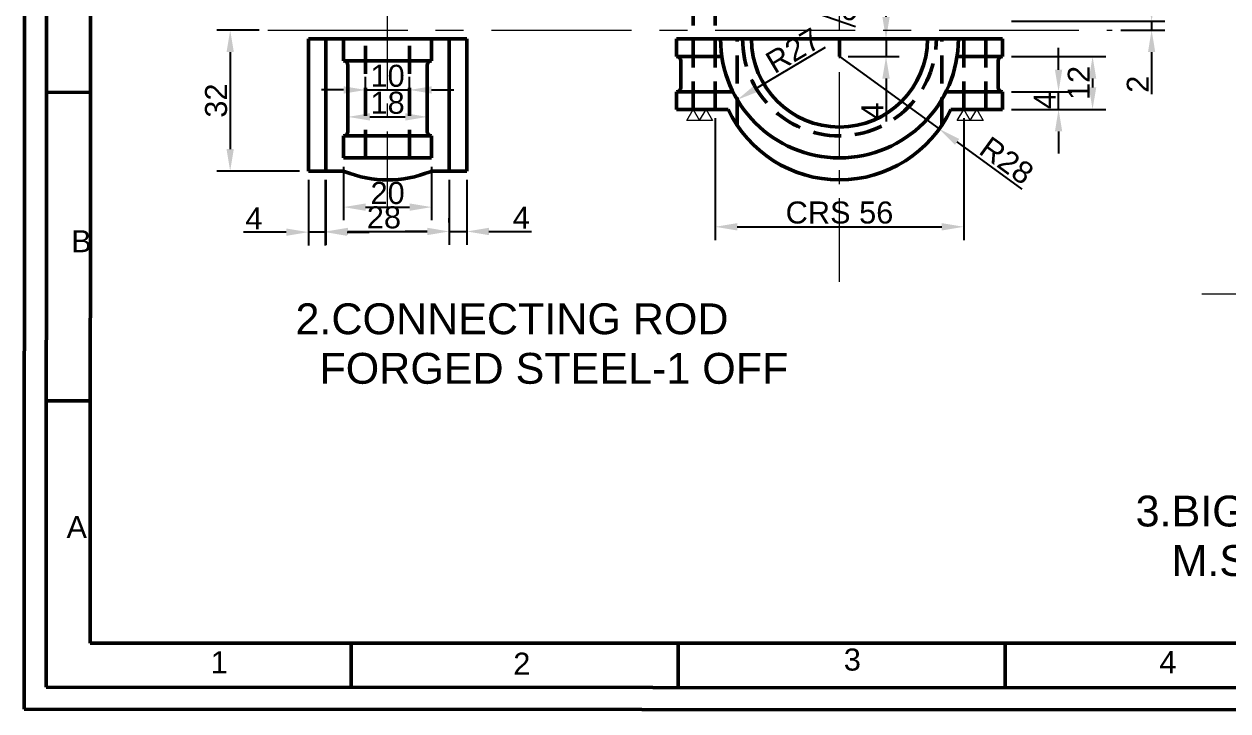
# Model space of a CAD drawing. Header units: millimetres. Extents: x 4773 to 5367, y 1948 to 2369.
# Drawn here: x 4772.8 to 5046.2, y 1948.1 to 2104 of the extents above; entities that cross this region are included whole.
import ezdxf

# ---------------------------------------------------------------- set-up
doc = ezdxf.new("R2010")
doc.units = ezdxf.units.MM
for name, pattern in [('CENTER', [50.8, 31.75, -6.35, 6.35, -6.35]), ('CENTER2', [28.575, 19.05, -3.175, 3.175, -3.175]), ('HIDDEN', [9.525, 6.35, -3.175])]:
    doc.linetypes.add(name, pattern=pattern)
doc.layers.get('0').update_dxf_attribs({"lineweight": 50})
for name, color, linetype, lineweight in [('CENTER', 7, 'CENTER', 20), ('DIM', 7, 'Continuous', 20), ('HIDDEN', 7, 'HIDDEN', 50)]:
    doc.layers.add(name, color=color, linetype=linetype, lineweight=lineweight)
doc.styles.get("Standard").update_dxf_attribs({"font": 'arial.ttf'})
doc.dimstyles.new('ISO-25', dxfattribs={"dimtxt": 5, "dimasz": 5, "dimexe": 3, "dimexo": 2, "dimtad": 1, "dimtxsty": 'Standard', "dimcen": 2.5, "dimadec": 0, "dimazin": 0, "dimtfac": 1, "dimtmove": 0, "dimatfit": 3, "dimfxl": 1, "dimarcsym": 0})

# ---------------------------------------------------------------- blocks, each defined once
blk = doc.blocks.new('*U8')
at = {"layer": 'CENTER', "color": 0, "linetype": 'CENTER2', "transparency": 16777216}
for p, q in [((0, 3.6), (0, 21.5)), ((-21.5, 0), (-3.6, 0)), ((3.6, 0), (21.5, 0)), ((0, -250.16), (0, -3.6))]:
    blk.add_line(p, q, dxfattribs=at)
at = {"layer": 'CENTER', "color": 0, "linetype": 'Continuous', "transparency": 16777216}
for p, q in [((-1.8, 0), (1.8, 0)), ((0, -1.8), (0, 1.8))]:
    blk.add_line(p, q, dxfattribs=at)
blk = doc.blocks.new('*U9')
at = {"layer": 'CENTER', "color": 0, "linetype": 'CENTER2', "transparency": 16777216}
blk.add_line((0, -237.53), (0, 26.08), dxfattribs=at)
blk = doc.blocks.new('*D45')
at = {"layer": 'Defpoints', "color": 0, "transparency": 16777216}
for p in [(4994.98, 2104.64), (5019.86, 2102.64), (5028.83, 2102.64)]:
    blk.add_point(p, dxfattribs=at)
at = {"layer": 'DIM', "color": 0, "lineweight": -2, "transparency": 16777216}
for p, q in [((5028.83, 2109.64), (5028.83, 2114.64)), ((4996.98, 2104.64), (5031.83, 2104.64)), ((5021.86, 2102.64), (5031.83, 2102.64)), ((5028.83, 2104.64), (5028.83, 2102.64)), ((5028.83, 2097.64), (5028.83, 2088.07))]:
    blk.add_line(p, q, dxfattribs=at)
at = {"layer": 'DIM', "color": 0, "transparency": 16777216}
for points in [[(5028, 2109.64), (5029.66, 2109.64), (5028.83, 2104.64)], [(5028, 2097.64), (5029.66, 2097.64), (5028.83, 2102.64)]]:
    blk.add_solid(points, dxfattribs=at)
at = {"layer": 'DIM', "color": 0, "transparency": 16777216, "insert": (5025.69, 2090.36), "char_height": 5, "attachment_point": 5, "rotation": 90}
blk.add_mtext('2', dxfattribs=at)
blk = doc.blocks.new('*D46')
at = {"layer": 'Defpoints', "color": 0, "transparency": 16777216}
for p in [(4845.34, 2073.64), (4865.34, 2073.64), (4865.34, 2062.46)]:
    blk.add_point(p, dxfattribs=at)
at = {"layer": 'DIM', "color": 0, "lineweight": -2, "transparency": 16777216}
for p, q in [((4845.34, 2071.64), (4845.34, 2059.46)), ((4865.34, 2071.64), (4865.34, 2059.46)), ((4850.34, 2062.46), (4860.34, 2062.46))]:
    blk.add_line(p, q, dxfattribs=at)
at = {"layer": 'DIM', "color": 0, "transparency": 16777216}
for points in [[(4850.34, 2063.29), (4850.34, 2061.62), (4845.34, 2062.46)], [(4860.34, 2063.29), (4860.34, 2061.62), (4865.34, 2062.46)]]:
    blk.add_solid(points, dxfattribs=at)
at = {"layer": 'DIM', "color": 0, "transparency": 16777216, "insert": (4855.34, 2065.63), "char_height": 5, "attachment_point": 5}
blk.add_mtext('20', dxfattribs=at)
blk = doc.blocks.new('*D47')
at = {"layer": 'Defpoints', "color": 0, "transparency": 16777216}
for p in [(4841.34, 2070.64), (4869.34, 2070.64), (4869.34, 2056.93)]:
    blk.add_point(p, dxfattribs=at)
at = {"layer": 'DIM', "color": 0, "lineweight": -2, "transparency": 16777216}
for p, q in [((4841.34, 2068.64), (4841.34, 2053.93)), ((4869.34, 2068.64), (4869.34, 2053.93)), ((4846.34, 2056.93), (4864.34, 2056.93))]:
    blk.add_line(p, q, dxfattribs=at)
at = {"layer": 'DIM', "color": 0, "transparency": 16777216}
for points in [[(4846.34, 2057.77), (4846.34, 2056.1), (4841.34, 2056.93)], [(4864.34, 2057.77), (4864.34, 2056.1), (4869.34, 2056.93)]]:
    blk.add_solid(points, dxfattribs=at)
at = {"layer": 'DIM', "color": 0, "transparency": 16777216, "insert": (4854.5, 2060.11), "char_height": 5, "attachment_point": 5}
blk.add_mtext('28', dxfattribs=at)
blk = doc.blocks.new('*D48')
at = {"layer": 'Defpoints', "color": 0, "transparency": 16777216}
for p in [(4837.34, 2070.64), (4841.14, 2070.64), (4837.34, 2056.78)]:
    blk.add_point(p, dxfattribs=at)
at = {"layer": 'DIM', "color": 0, "lineweight": -2, "transparency": 16777216}
for p, q in [((4837.34, 2068.64), (4837.34, 2053.78)), ((4841.14, 2068.64), (4841.14, 2053.78)), ((4832.34, 2056.78), (4822.63, 2056.78)), ((4841.14, 2056.78), (4837.34, 2056.78)), ((4846.14, 2056.78), (4851.14, 2056.78))]:
    blk.add_line(p, q, dxfattribs=at)
at = {"layer": 'DIM', "color": 0, "transparency": 16777216}
for points in [[(4832.34, 2057.61), (4832.34, 2055.94), (4837.34, 2056.78)], [(4846.14, 2057.61), (4846.14, 2055.94), (4841.14, 2056.78)]]:
    blk.add_solid(points, dxfattribs=at)
at = {"layer": 'DIM', "color": 0, "transparency": 16777216, "insert": (4824.99, 2059.9), "char_height": 5, "attachment_point": 5}
blk.add_mtext('4', dxfattribs=at)
blk = doc.blocks.new('*D49')
at = {"layer": 'Defpoints', "color": 0, "transparency": 16777216}
for p in [(4873.34, 2070.64), (4869.34, 2056.93), (4873.34, 2056.93)]:
    blk.add_point(p, dxfattribs=at)
at = {"layer": 'DIM', "color": 0, "lineweight": -2, "transparency": 16777216}
for p, q in [((4873.34, 2068.64), (4873.34, 2053.93)), ((4869.34, 2058.93), (4869.34, 2059.93)), ((4864.34, 2056.93), (4859.34, 2056.93)), ((4869.34, 2056.93), (4873.34, 2056.93)), ((4878.34, 2056.93), (4888.05, 2056.93))]:
    blk.add_line(p, q, dxfattribs=at)
at = {"layer": 'DIM', "color": 0, "transparency": 16777216}
for points in [[(4864.34, 2057.77), (4864.34, 2056.1), (4869.34, 2056.93)], [(4878.34, 2057.77), (4878.34, 2056.1), (4873.34, 2056.93)]]:
    blk.add_solid(points, dxfattribs=at)
at = {"layer": 'DIM', "color": 0, "transparency": 16777216, "insert": (4885.69, 2060.06), "char_height": 5, "attachment_point": 5}
blk.add_mtext('4', dxfattribs=at)
blk = doc.blocks.new('*D50')
at = {"layer": 'Defpoints', "color": 0, "transparency": 16777216}
for p in [(4828.15, 2102.64), (4819.59, 2070.64), (4837.34, 2070.64)]:
    blk.add_point(p, dxfattribs=at)
at = {"layer": 'DIM', "color": 0, "lineweight": -2, "transparency": 16777216}
for p, q in [((4826.15, 2102.64), (4816.59, 2102.64)), ((4819.59, 2097.64), (4819.59, 2075.64)), ((4835.34, 2070.64), (4816.59, 2070.64))]:
    blk.add_line(p, q, dxfattribs=at)
at = {"layer": 'DIM', "color": 0, "transparency": 16777216}
for points in [[(4818.76, 2097.64), (4820.42, 2097.64), (4819.59, 2102.64)], [(4818.76, 2075.64), (4820.42, 2075.64), (4819.59, 2070.64)]]:
    blk.add_solid(points, dxfattribs=at)
at = {"layer": 'DIM', "color": 0, "transparency": 16777216, "insert": (4816.41, 2086.64), "char_height": 5, "attachment_point": 5, "rotation": 90}
blk.add_mtext('32', dxfattribs=at)
blk = doc.blocks.new('*D51')
at = {"layer": 'Defpoints', "color": 0, "transparency": 16777216}
for p in [(4864.34, 2082.94), (4846.34, 2079.64), (4864.34, 2079.64)]:
    blk.add_point(p, dxfattribs=at)
at = {"layer": 'DIM', "color": 0, "lineweight": -2, "transparency": 16777216}
for p, q in [((4846.34, 2081.64), (4846.34, 2085.94)), ((4864.34, 2081.64), (4864.34, 2085.94)), ((4851.34, 2082.94), (4859.34, 2082.94))]:
    blk.add_line(p, q, dxfattribs=at)
at = {"layer": 'DIM', "color": 0, "transparency": 16777216}
for points in [[(4851.34, 2083.78), (4851.34, 2082.11), (4846.34, 2082.94)], [(4859.34, 2083.78), (4859.34, 2082.11), (4864.34, 2082.94)]]:
    blk.add_solid(points, dxfattribs=at)
at = {"layer": 'DIM', "color": 0, "transparency": 16777216, "insert": (4855.34, 2086.12), "char_height": 5, "attachment_point": 5}
blk.add_mtext('18', dxfattribs=at)
blk = doc.blocks.new('*D52')
at = {"layer": 'Defpoints', "color": 0, "transparency": 16777216}
for p in [(4860.34, 2089.06), (4850.34, 2087.14), (4860.34, 2087.14)]:
    blk.add_point(p, dxfattribs=at)
at = {"layer": 'DIM', "color": 0, "lineweight": -2, "transparency": 16777216}
for p, q in [((4850.34, 2089.14), (4850.34, 2092.06)), ((4860.34, 2089.14), (4860.34, 2092.06)), ((4845.34, 2089.06), (4840.34, 2089.06)), ((4850.34, 2089.06), (4860.34, 2089.06)), ((4865.34, 2089.06), (4870.34, 2089.06))]:
    blk.add_line(p, q, dxfattribs=at)
at = {"layer": 'DIM', "color": 0, "transparency": 16777216}
for points in [[(4845.34, 2089.89), (4845.34, 2088.22), (4850.34, 2089.06)], [(4865.34, 2089.89), (4865.34, 2088.22), (4860.34, 2089.06)]]:
    blk.add_solid(points, dxfattribs=at)
at = {"layer": 'DIM', "color": 0, "transparency": 16777216, "insert": (4855.34, 2092.23), "char_height": 5, "attachment_point": 5}
blk.add_mtext('10', dxfattribs=at)
blk = doc.blocks.new('*D53')
at = {"layer": 'Defpoints', "color": 0, "transparency": 16777216}
for p in [(4939.08, 2111.27), (4957.95, 2104.64)]:
    blk.add_point(p, dxfattribs=at)
at = {"layer": 'DIM', "color": 0, "lineweight": -2, "transparency": 16777216}
blk.add_line((4961.57, 2103.37), (4943.8, 2109.61), dxfattribs=at)
at = {"layer": 'DIM', "color": 0, "transparency": 16777216}
blk.add_solid([(4944.07, 2110.39), (4943.52, 2108.82), (4939.08, 2111.27)], dxfattribs=at)
at = {"layer": 'DIM', "color": 0, "transparency": 16777216, "insert": (4956.14, 2108.79), "char_height": 5, "attachment_point": 5, "rotation": 340.643}
blk.add_mtext('%%C40', dxfattribs=at)
blk = doc.blocks.new('*D55')
at = {"layer": 'Defpoints', "color": 0, "transparency": 16777216}
for p in [(4957.95, 2096.64), (4980.62, 2080.2)]:
    blk.add_point(p, dxfattribs=at)
at = {"layer": 'DIM', "color": 0, "lineweight": -2, "transparency": 16777216}
for p, q in [((4957.95, 2096.64), (4980.62, 2080.2)), ((4999.4, 2066.57), (4984.66, 2077.26))]:
    blk.add_line(p, q, dxfattribs=at)
at = {"layer": 'DIM', "color": 0, "transparency": 16777216}
blk.add_solid([(4985.15, 2077.94), (4984.17, 2076.59), (4980.62, 2080.2)], dxfattribs=at)
at = {"layer": 'DIM', "color": 0, "transparency": 16777216, "insert": (4995.92, 2073.02), "char_height": 5, "attachment_point": 5, "rotation": 324.051}
blk.add_mtext('R28', dxfattribs=at)
blk = doc.blocks.new('*D56')
at = {"layer": 'Defpoints', "color": 0, "transparency": 16777216}
for p in [(4957.95, 2100.64), (4934.75, 2086.83)]:
    blk.add_point(p, dxfattribs=at)
at = {"layer": 'DIM', "color": 0, "lineweight": -2, "transparency": 16777216}
blk.add_line((4954.68, 2098.69), (4939.04, 2089.39), dxfattribs=at)
at = {"layer": 'DIM', "color": 0, "transparency": 16777216}
blk.add_solid([(4938.62, 2090.1), (4939.47, 2088.67), (4934.75, 2086.83)], dxfattribs=at)
at = {"layer": 'DIM', "color": 0, "transparency": 16777216, "insert": (4947.41, 2098.01), "char_height": 5, "attachment_point": 5, "rotation": 30.7591}
blk.add_mtext('R27', dxfattribs=at)
blk = doc.blocks.new('*D57')
at = {"layer": 'Defpoints', "color": 0, "transparency": 16777216}
for p in [(4957.95, 2100.64), (4957.95, 2096.64), (4968.52, 2096.64)]:
    blk.add_point(p, dxfattribs=at)
at = {"layer": 'DIM', "color": 0, "lineweight": -2, "transparency": 16777216}
for p, q in [((4968.52, 2105.64), (4968.52, 2110.64)), ((4959.95, 2100.64), (4971.52, 2100.64)), ((4968.52, 2100.64), (4968.52, 2096.64)), ((4959.95, 2096.64), (4971.52, 2096.64)), ((4968.52, 2091.64), (4968.52, 2081.93))]:
    blk.add_line(p, q, dxfattribs=at)
at = {"layer": 'DIM', "color": 0, "transparency": 16777216}
for points in [[(4967.69, 2105.64), (4969.35, 2105.64), (4968.52, 2100.64)], [(4967.69, 2091.64), (4969.35, 2091.64), (4968.52, 2096.64)]]:
    blk.add_solid(points, dxfattribs=at)
at = {"layer": 'DIM', "color": 0, "transparency": 16777216, "insert": (4965.4, 2084.28), "char_height": 5, "attachment_point": 5, "rotation": 90}
blk.add_mtext('4', dxfattribs=at)
blk = doc.blocks.new('*D58')
at = {"layer": 'Defpoints', "color": 0, "transparency": 16777216}
for p in [(4994.98, 2096.64), (4994.98, 2084.64), (5015.42, 2084.64)]:
    blk.add_point(p, dxfattribs=at)
at = {"layer": 'DIM', "color": 0, "lineweight": -2, "transparency": 16777216}
for p, q in [((4996.98, 2096.64), (5018.42, 2096.64)), ((5015.42, 2091.64), (5015.42, 2089.64)), ((4996.98, 2084.64), (5018.42, 2084.64))]:
    blk.add_line(p, q, dxfattribs=at)
at = {"layer": 'DIM', "color": 0, "transparency": 16777216}
for points in [[(5014.59, 2091.64), (5016.26, 2091.64), (5015.42, 2096.64)], [(5014.59, 2089.64), (5016.26, 2089.64), (5015.42, 2084.64)]]:
    blk.add_solid(points, dxfattribs=at)
at = {"layer": 'DIM', "color": 0, "transparency": 16777216, "insert": (5012.29, 2090.64), "char_height": 5, "attachment_point": 5, "rotation": 90}
blk.add_mtext('12', dxfattribs=at)
blk = doc.blocks.new('*D59')
at = {"layer": 'Defpoints', "color": 0, "transparency": 16777216}
for p in [(4994.98, 2088.64), (5007.7, 2088.64), (4994.98, 2084.64)]:
    blk.add_point(p, dxfattribs=at)
at = {"layer": 'DIM', "color": 0, "lineweight": -2, "transparency": 16777216}
for p, q in [((5007.7, 2093.64), (5007.7, 2098.64)), ((4996.98, 2088.64), (5010.7, 2088.64)), ((5007.7, 2084.64), (5007.7, 2088.64)), ((4996.98, 2084.64), (5010.7, 2084.64)), ((5007.7, 2079.64), (5007.7, 2074.64))]:
    blk.add_line(p, q, dxfattribs=at)
at = {"layer": 'DIM', "color": 0, "transparency": 16777216}
for points in [[(5006.87, 2093.64), (5008.53, 2093.64), (5007.7, 2088.64)], [(5006.87, 2079.64), (5008.53, 2079.64), (5007.7, 2084.64)]]:
    blk.add_solid(points, dxfattribs=at)
at = {"layer": 'DIM', "color": 0, "transparency": 16777216, "insert": (5004.58, 2086.64), "char_height": 5, "attachment_point": 5, "rotation": 90}
blk.add_mtext('4', dxfattribs=at)
blk = doc.blocks.new('*D60')
at = {"layer": 'Defpoints', "color": 0, "transparency": 16777216}
for p in [(4929.72, 2084.64), (4986.17, 2084.64), (4986.17, 2057.99)]:
    blk.add_point(p, dxfattribs=at)
at = {"layer": 'DIM', "color": 0, "lineweight": -2, "transparency": 16777216}
for p, q in [((4929.72, 2082.64), (4929.72, 2054.99)), ((4986.17, 2082.64), (4986.17, 2054.99)), ((4934.72, 2057.99), (4981.17, 2057.99))]:
    blk.add_line(p, q, dxfattribs=at)
at = {"layer": 'DIM', "color": 0, "transparency": 16777216}
for points in [[(4934.72, 2058.82), (4934.72, 2057.16), (4929.72, 2057.99)], [(4981.17, 2058.82), (4981.17, 2057.16), (4986.17, 2057.99)]]:
    blk.add_solid(points, dxfattribs=at)
at = {"layer": 'DIM', "color": 0, "transparency": 16777216, "insert": (4957.95, 2061.2), "char_height": 5, "attachment_point": 5}
blk.add_mtext('CRS 56', dxfattribs=at)

msp = doc.modelspace()

# ---------------------------------------------------------------- linework, layer by layer
for p, q in [((4773.082, 2368.519), (4772.788, 1948.519)), ((4778.079, 2363.516), (4777.791, 1953.516)), ((4788.072, 2353.509), (4787.798, 1963.509)), ((4837.34, 2100.637), (4873.34, 2100.637)), ((4837.34, 2100.637), (4837.34, 2070.637)), ((4837.34, 2100.637), (4837.34, 2070.637)), ((4841.34, 2100.637), (4841.34, 2070.637)), ((4841.34, 2070.637), (4841.34, 2100.637)), ((4845.34, 2100.637), (4845.34, 2095.637)), ((4845.34, 2095.637), (4845.34, 2100.637)), ((4865.34, 2095.637), (4865.34, 2100.637)), ((4869.34, 2070.637), (4869.34, 2100.637)), ((4873.34, 2070.637), (4873.34, 2100.637)), ((4920.921, 2096.637), (4920.921, 2100.637)), ((4920.921, 2100.637), (4994.976, 2100.637)), ((4957.948, 2100.637), (4957.948, 2096.637)), ((4994.976, 2096.637), (4994.976, 2100.637)), ((4845.34, 2095.637), (4845.34, 2095.637)), ((4845.34, 2095.637), (4865.34, 2095.637)), ((4846.34, 2079.637), (4846.34, 2094.637)), ((4864.34, 2079.637), (4864.34, 2094.637)), ((4864.34, 2079.637), (4864.34, 2094.637)), ((4920.921, 2096.637), (4920.921, 2096.637)), ((4920.921, 2096.637), (4931.246, 2096.637)), ((4921.921, 2089.637), (4921.921, 2095.637)), ((4994.976, 2096.637), (4984.651, 2096.637)), ((4993.976, 2089.637), (4993.976, 2095.637)), ((4994.976, 2096.637), (4994.976, 2096.637)), ((4920.921, 2084.637), (4920.921, 2088.637)), ((4920.921, 2088.637), (4920.921, 2084.637)), ((4920.921, 2088.637), (4920.921, 2088.637)), ((4920.921, 2088.637), (4933.762, 2088.637)), ((4994.976, 2088.637), (4982.135, 2088.637)), ((4994.976, 2084.637), (4994.976, 2088.637)), ((4994.976, 2088.637), (4994.976, 2084.637)), ((4994.976, 2088.637), (4994.976, 2088.637)), ((4787.886, 2088.509), (4777.886, 2088.516)), ((4920.921, 2084.637), (4932.65, 2084.637)), ((4994.976, 2084.637), (4983.247, 2084.637)), ((4845.34, 2073.637), (4845.34, 2078.637)), ((4845.34, 2078.637), (4845.34, 2078.637)), ((4845.34, 2078.637), (4865.34, 2078.637)), ((4865.34, 2073.637), (4865.34, 2078.637)), ((4865.34, 2073.637), (4845.34, 2073.637)), ((4837.34, 2070.637), (4844.948, 2070.637)), ((4865.732, 2070.637), (4873.34, 2070.637)), ((4787.837, 2018.509), (4777.837, 2018.516)), ((4787.798, 1963.509), (5351.798, 1963.509)), ((4847.048, 1963.467), (4847.041, 1953.467)), ((4921.298, 1963.415), (4921.291, 1953.415)), ((4995.548, 1963.363), (4995.541, 1953.363)), ((4777.791, 1953.516), (5361.791, 1953.106)), ((4772.788, 1948.519), (5366.788, 1948.103))]:
    msp.add_line(p, q)
for centre, radius, start, end in [((4957.948, 2100.637), 27, 180, 0), ((4957.948, 2100.637), 20, 180, 0), ((4845.34, 2094.637), 1, 0, 90), ((4865.34, 2094.637), 1, 90, 180), ((4920.921, 2095.637), 1, 0, 90), ((4994.976, 2095.637), 1, 90, 180), ((4920.921, 2089.637), 1, 270, 0), ((4994.976, 2089.637), 1, 180, 270), ((4957.948, 2096.637), 28, 205.37693, 334.62307), ((4845.34, 2079.637), 1, 270, 0), ((4865.34, 2079.637), 1, 180, 270), ((4844.948, 2068.637), 2, 68.21321, 90), ((4855.34, 2094.637), 26, 248.21321, 291.78679), ((4865.732, 2068.637), 2, 90, 111.78679)]:
    msp.add_arc(centre, radius, start, end)
at = {"layer": 'CENTER'}
for p, q in [((4828.152, 2102.637), (5019.861, 2102.637)), ((5040.244, 2042.741), (5105.706, 2042.741))]:
    msp.add_line(p, q, dxfattribs=at)
at = {"layer": 'DIM'}
for points in [[(4926.193, 2082.09), (4923.253, 2082.09), (4924.723, 2084.637)], [(4929.134, 2082.09), (4926.193, 2082.09), (4927.664, 2084.637)], [(4987.644, 2082.09), (4984.704, 2082.09), (4986.174, 2084.637)], [(4990.585, 2082.09), (4987.644, 2082.09), (4989.115, 2084.637)]]:
    msp.add_lwpolyline(points, close=True, dxfattribs=at)
at = {"layer": 'HIDDEN'}
for p, q in [((4924.723, 2084.637), (4924.723, 2120.637)), ((4929.723, 2084.637), (4929.723, 2120.637)), ((4850.34, 2073.637), (4850.34, 2100.637)), ((4860.34, 2073.637), (4860.34, 2100.637)), ((4934.723, 2080.998), (4934.723, 2100.637)), ((4981.174, 2080.998), (4981.174, 2100.637)), ((4986.174, 2084.637), (4986.174, 2100.637)), ((4991.174, 2084.637), (4991.174, 2100.637))]:
    msp.add_line(p, q, dxfattribs=at)
msp.add_arc((4957.948, 2100.637), 22, 180, 0, dxfattribs=at)

# ---------------------------------------------------------------- block references
at = {"layer": 'CENTER', "linetype": 'CENTER2'}
for name, p in [('*U9', (4855.34, 2298.137)), ('*U8', (4957.948, 2295.637))]:
    msp.add_blockref(name, p, dxfattribs=at)

# ---------------------------------------------------------------- texts
for s, p in [('B', (4783.469, 2052.217)), ('A', (4782.421, 1987.316)), ('1', (4815.139, 1956.642)), ('2', (4883.876, 1956.327)), ('3', (4958.927, 1957.259)), ('4', (5030.605, 1956.669))]:
    msp.add_text(s, height=5).set_placement(p)
at = {"layer": 'DIM'}
for s, p in [('2.CONNECTING ROD', (4834.425, 2033.608)), ('  FORGED STEEL-1 OFF', (4834.425, 2022.363)), ('3.BIG-END BOLT', (5025.198, 1989.971)), ('   M.S.- 2 OFF', (5025.198, 1978.726))]:
    msp.add_text(s, height=7, dxfattribs=at).set_placement(p)

# ---------------------------------------------------------------- dimensions: what is measured, and where the dimension line sits
dim = msp.add_radius_dim(center=(4957.948, 2104.637), mpoint=(4939.079, 2111.266), text='%%C40', dimstyle='ISO-25', dxfattribs=at)
dim.commit()
dim.dimension.update_dxf_attribs({"geometry": '*D53', "text_midpoint": (4955.04, 2105.658), "dimtype": 164})
for base, p1, p2, picture, middle in [((5028.83, 2102.637), (4994.976, 2104.637), (5019.861, 2102.637), '*D45', (5025.694, 2090.356)), ((4968.52, 2096.637), (4957.948, 2100.637), (4957.948, 2096.637), '*D57', (4965.395, 2084.282)), ((4819.591, 2070.637), (4828.152, 2102.637), (4837.34, 2070.637), '*D50', (4816.411, 2086.637)), ((5015.425, 2084.637), (4994.976, 2096.637), (4994.976, 2084.637), '*D58', (5012.289, 2090.637))]:
    dim = msp.add_linear_dim(base=base, p1=p1, p2=p2, angle=90, dimstyle='ISO-25', dxfattribs=at)
    dim.commit()
    dim.dimension.update_dxf_attribs({"geometry": picture, "text_midpoint": middle})
dim = msp.add_radius_dim(center=(4957.948, 2100.637), mpoint=(4934.747, 2086.828), dimstyle='ISO-25', dxfattribs=at)
dim.commit()
dim.dimension.update_dxf_attribs({"geometry": '*D56', "text_midpoint": (4949.01, 2095.317), "dimtype": 164})
dim = msp.add_linear_dim(base=(5007.7, 2088.637), p1=(4994.976, 2084.637), p2=(4994.976, 2088.637), angle=90, dimstyle='ISO-25', dxfattribs=at)
dim.commit()
dim.dimension.update_dxf_attribs({"geometry": '*D59', "text_midpoint": (5007.7, 2086.637), "dimtype": 160})
for base, p1, p2, picture, middle in [((4860.34, 2089.056), (4850.34, 2087.137), (4860.34, 2087.137), '*D52', (4855.34, 2092.234)), ((4864.34, 2082.945), (4846.34, 2079.637), (4864.34, 2079.637), '*D51', (4855.34, 2086.123)), ((4865.34, 2062.457), (4845.34, 2073.637), (4865.34, 2073.637), '*D46', (4855.34, 2065.635)), ((4873.34, 2056.932), (4869.34, 2056.932), (4873.34, 2070.637), '*D49', (4885.694, 2060.057))]:
    dim = msp.add_linear_dim(base=base, p1=p1, p2=p2, dimstyle='ISO-25', dxfattribs=at)
    dim.commit()
    dim.dimension.update_dxf_attribs({"geometry": picture, "text_midpoint": middle})
dim = msp.add_radius_dim(center=(4957.948, 2096.637), mpoint=(4980.616, 2080.199), dimstyle='ISO-25', dxfattribs=at)
dim.commit()
dim.dimension.update_dxf_attribs({"geometry": '*D55', "text_midpoint": (4995.923, 2073.024)})
for base, p1, p2, text, picture, middle in [((4986.174, 2057.99), (4929.723, 2084.637), (4986.174, 2084.637), 'CRS 56', '*D60', (4957.948, 2061.2)), ((4837.34, 2056.775), (4841.144, 2070.637), (4837.34, 2070.637), '4', '*D48', (4824.986, 2059.9))]:
    dim = msp.add_linear_dim(base=base, p1=p1, p2=p2, text=text, dimstyle='ISO-25', dxfattribs=at)
    dim.commit()
    dim.dimension.update_dxf_attribs({"geometry": picture, "text_midpoint": middle})
dim = msp.add_linear_dim(base=(4869.34, 2056.932), p1=(4841.34, 2070.637), p2=(4869.34, 2070.637), dimstyle='ISO-25', dxfattribs=at)
dim.commit()
dim.dimension.update_dxf_attribs({"geometry": '*D47', "text_midpoint": (4854.503, 2056.932), "dimtype": 160})

doc.saveas('drawing.dxf')
